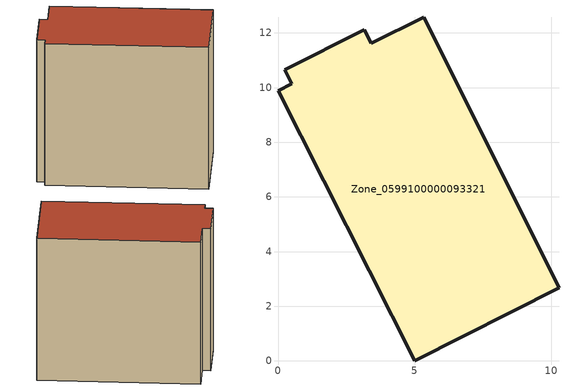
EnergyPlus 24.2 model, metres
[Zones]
Zone_0599100000093321
 floor ground (C_G): 0,9.89 0.51,10.14 0.25,10.64 3.15,12.11 3.41,11.62 5.33,12.58 10.28,2.68 5,0 z0
 wall outside (C_F): 0.51,10.14 0,9.89 5,0 10.28,2.68 5.33,12.58 3.41,11.62 3.15,12.11 0.25,10.64 0.51,10.14 z0:10.59
 roof outside (C_R): 3.15,12.11 0.25,10.64 0.51,10.14 0,9.89 5,0 10.28,2.68 5.33,12.58 3.41,11.62 z10.59
[BUILDING]
Pand.0599100000093321: North Axis=0; Terrain=City; Loads Convergence Tolerance Value=0.04; Temperature Convergence Tolerance Value=0.4; Solar Distribution=FullExterior; Maximum Number of Warmup Days=25; Minimum Number of Warmup Days=1
[Site:Location]
Rotterdam.The.Hague.AP_ZH_NLD Design_Conditions: Latitude=51.96; Longitude=4.45; Time Zone=1; Elevation=-4.5
[SITE:GROUNDTEMPERATURE:BUILDINGSURFACE]
18, 18, 18, 18, 18, 18, 18, 18, 18, 18, 18, 18
[MATERIAL] Thermal Absorptance=0.9; Solar Absorptance=0.7; Visible Absorptance=0.7
Name | Roughness | Thickness | Conductivity | Density | Specific Heat
G.TI.1946 | MediumSmooth | 0.15 | 1 | 540 | 1210
F.TI.1946 | Rough | 0.3 | 0.857143 | 1920 | 840
R.TI.1946 | MediumRough | 0.2 | 0.1 | 1500 | 1000
[CONSTRUCTION]
C_G: G.TI.1946
C_F: F.TI.1946
C_R: R.TI.1946
[ZONE]
Zone_0599100000093321: Type=1; Multiplier=1; Ceiling Height=Autocalculate; Volume=Autocalculate; Floor Area=autocalculate; Part of Total Floor Area=Yes
[ZONEINFILTRATION:DESIGNFLOWRATE]
Infil_Zone_0599100000093321: Zone or ZoneList or Space or SpaceList=Zone_0599100000093321; Schedule=AlwaysOn; Design Flow Rate Calculation Method=Flow/Area; Flow Rate per Floor Area=0.003; Constant Term Coefficient=1; Temperature Term Coefficient=0; Velocity Term Coefficient=0; Velocity Squared Term Coefficient=0
[HVACTEMPLATE:ZONE:IDEALLOADSAIRSYSTEM]
Zone_0599100000093321: Maximum Heating Supply Air Temperature=50; Minimum Cooling Supply Air Temperature=13; Maximum Heating Supply Air Humidity Ratio=0.0156; Minimum Cooling Supply Air Humidity Ratio=0.0077; Heating Limit=NoLimit; Cooling Limit=NoLimit; Dehumidification Control Type=ConstantSensibleHeatRatio; Cooling Sensible Heat Ratio=0.7; Dehumidification Setpoint=60; Humidification Control Type=None; Humidification Setpoint=30; Outdoor Air Method=None; Outdoor Air Flow Rate per Person=0.00944; Outdoor Air Flow Rate per Zone Floor Area=0; Outdoor Air Flow Rate per Zone=0; Demand Controlled Ventilation Type=None; Outdoor Air Economizer Type=NoEconomizer; Heat Recovery Type=None; Sensible Heat Recovery Effectiveness=0.7; Latent Heat Recovery Effectiveness=0.65
[ZONECONTROL:THERMOSTAT]
ThermostatControl_Zone_0599100000093321: Zone or ZoneList=Zone_0599100000093321; Control Type Schedule=DualSetpointControlType; Control 1=Thermostat_Zone_0599100000093321; Temperature Difference Between Cutout And Setpoint=0
[THERMOSTATSETPOINT:DUALSETPOINT]
Thermostat_Zone_0599100000093321: Heating Setpoint Temperature Schedule=HeatingSetpoint_Zone_0599100000093321; Cooling Setpoint Temperature Schedule=CoolingSetpoint_Zone_0599100000093321
[SCHEDULE:COMPACT]
HeatingSetpoint_Zone_0599100000093321: Through: 12/31, For: AllDays, Until: 24:00, 21
CoolingSetpoint_Zone_0599100000093321: Through: 12/31, For: AllDays, Until: 24:00, 24
DualSetpointControlType: Through: 12/31, For: AllDays, Until: 24:00, 4
AlwaysOn: Through: 12/31, For: AllDays, Until: 24:00, 1
